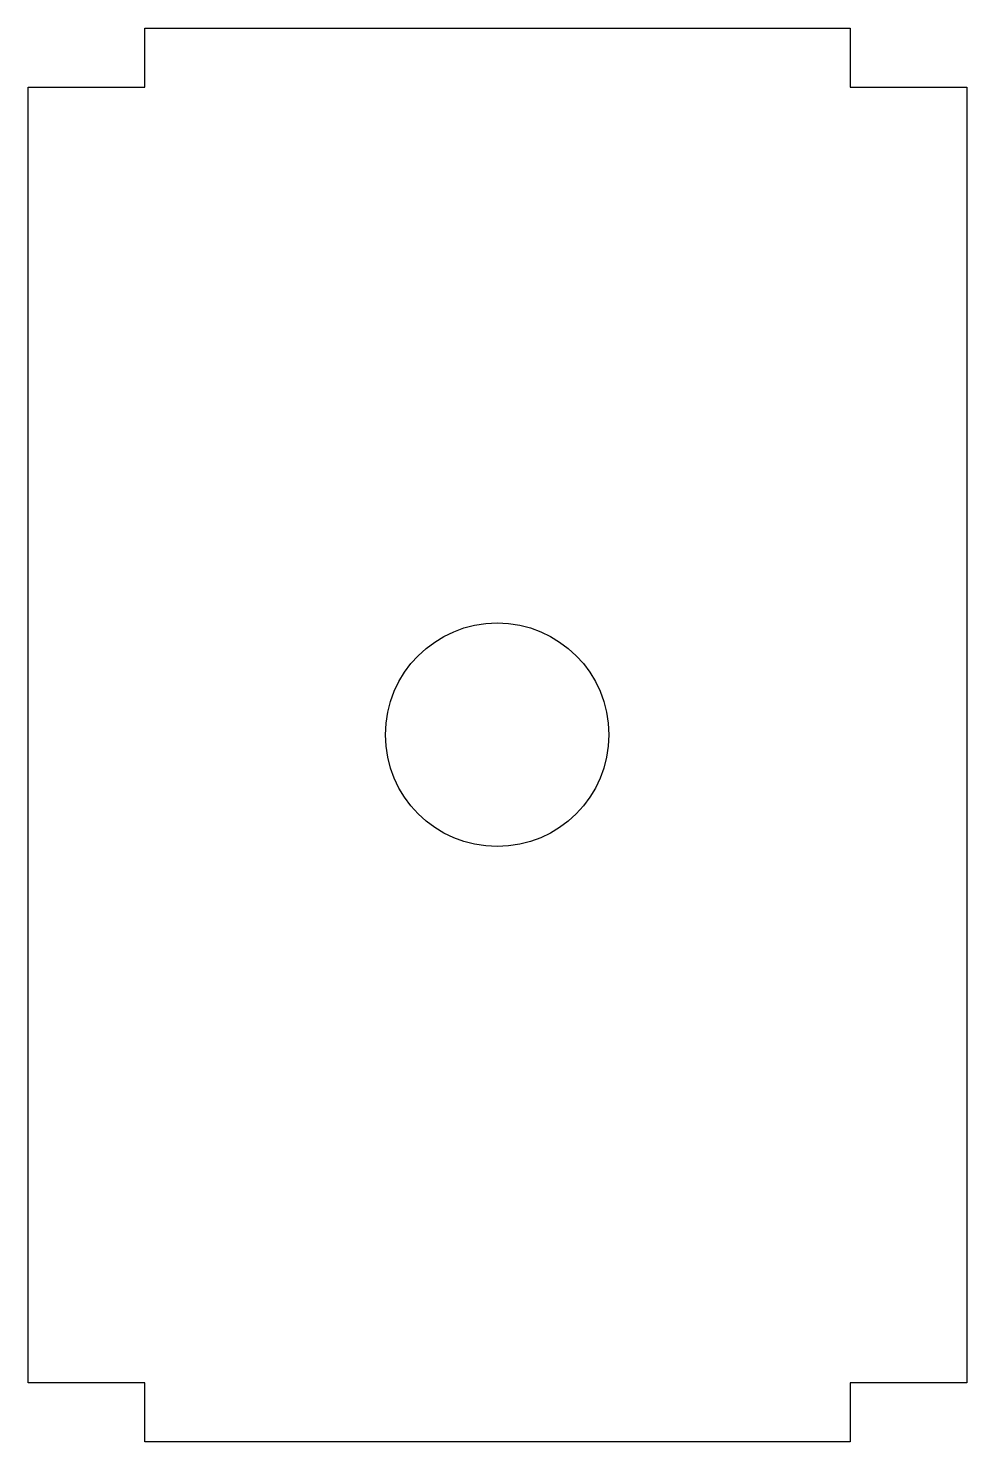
# Model space of a CAD drawing. Header units: millimetres. Extents: x 84.2 to 135.2, y 67 to 143.8.
import ezdxf

# ---------------------------------------------------------------- set-up
doc = ezdxf.new("R2010")
doc.units = ezdxf.units.MM
doc.layers.get('0').update_dxf_attribs({"linetype": 'CONTINUOUS'})

msp = doc.modelspace()

# ---------------------------------------------------------------- linework, layer by layer
msp.add_lwpolyline([(90.535, 70.18), (84.185, 70.18), (84.185, 140.623), (90.535, 140.623), (90.535, 143.823), (128.889, 143.823), (128.889, 140.623), (135.239, 140.623), (135.239, 70.18), (128.889, 70.18), (128.889, 66.98), (90.535, 66.98)], close=True)
msp.add_circle((109.695, 105.415), 6.078)

doc.saveas('drawing.dxf')
